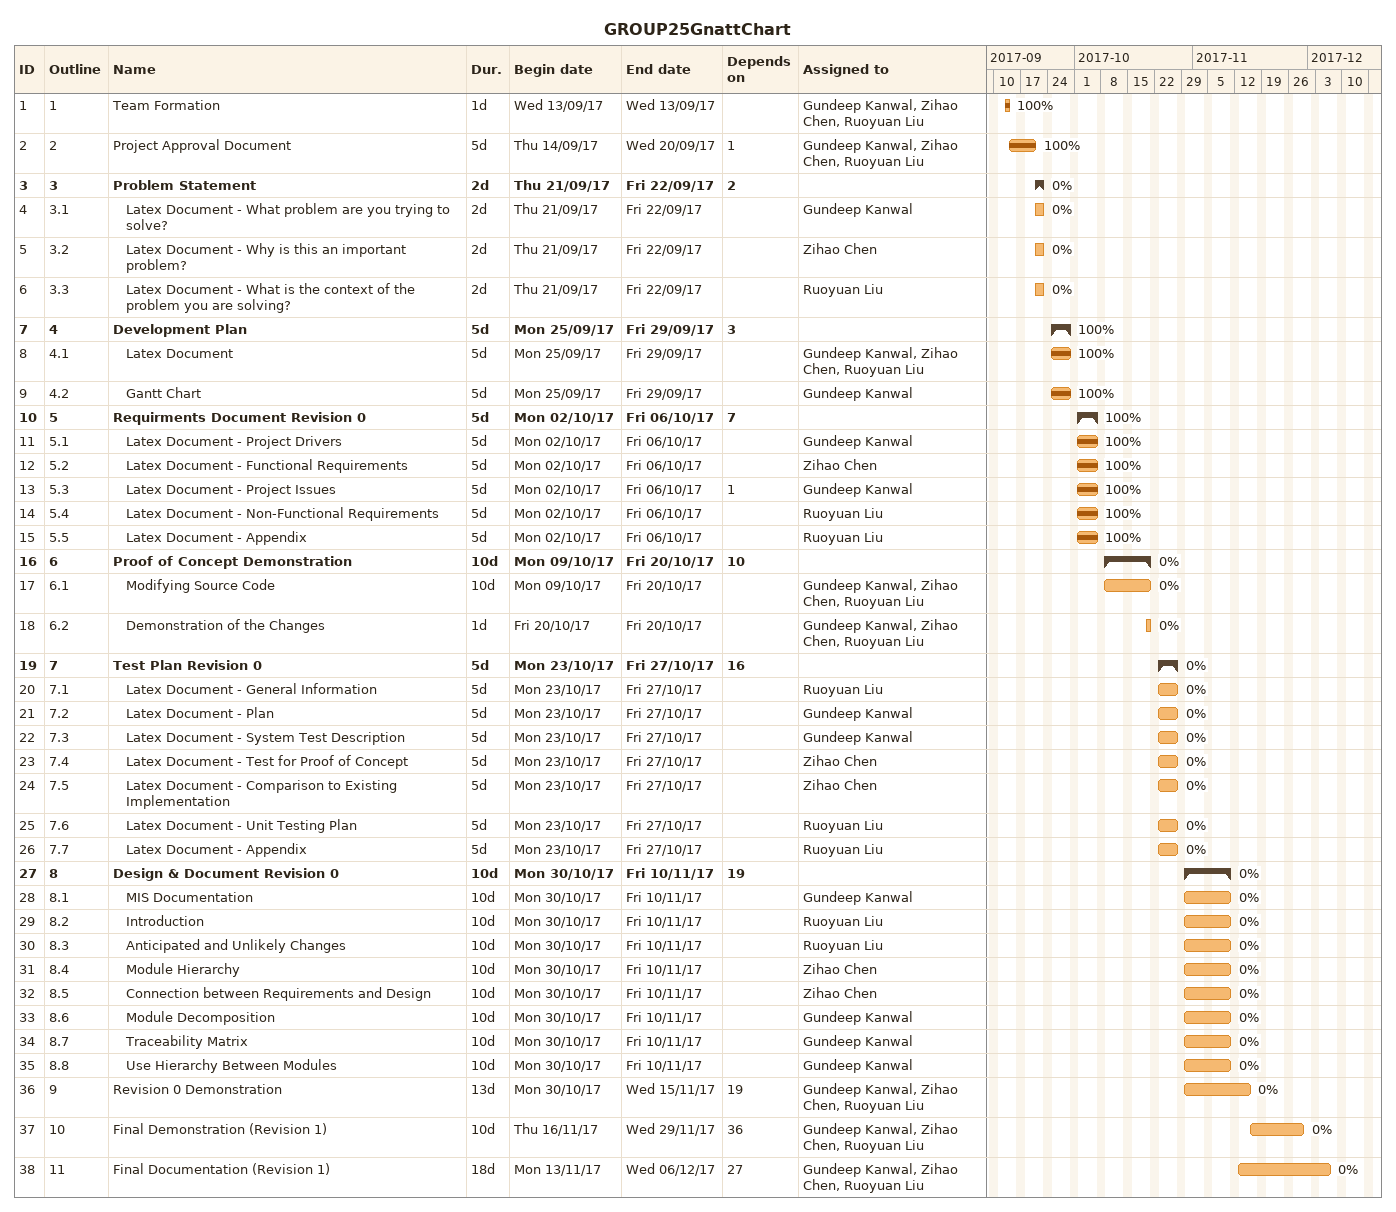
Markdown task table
GROUP25GnattChart

| ID | WBS | Task | Duration | Start | Finish | Predecessors | Resources | % complete |
|---|---|---|---|---|---|---|---|---|
| 1 | 1 | Team Formation | 1d | 2017-09-13 | 2017-09-13 |  | Gundeep Kanwal, Zihao Chen, Ruoyuan Liu | 100 |
| 2 | 2 | Project Approval Document | 5d | 2017-09-14 | 2017-09-20 | 1 | Gundeep Kanwal, Zihao Chen, Ruoyuan Liu | 100 |
| 3 | 3 | **Problem Statement** | 2d | 2017-09-21 | 2017-09-22 | 2 |  | 0 |
| 4 | 3.1 | Latex Document - What problem are you trying to solve? | 2d | 2017-09-21 | 2017-09-22 |  | Gundeep Kanwal | 0 |
| 5 | 3.2 | Latex Document - Why is this an important problem? | 2d | 2017-09-21 | 2017-09-22 |  | Zihao Chen | 0 |
| 6 | 3.3 | Latex Document - What is the context of the problem you are solving? | 2d | 2017-09-21 | 2017-09-22 |  | Ruoyuan Liu | 0 |
| 7 | 4 | **Development Plan** | 5d | 2017-09-25 | 2017-09-29 | 3 |  | 100 |
| 8 | 4.1 | Latex Document | 5d | 2017-09-25 | 2017-09-29 |  | Gundeep Kanwal, Zihao Chen, Ruoyuan Liu | 100 |
| 9 | 4.2 | Gantt Chart | 5d | 2017-09-25 | 2017-09-29 |  | Gundeep Kanwal | 100 |
| 10 | 5 | **Requirments Document Revision 0** | 5d | 2017-10-02 | 2017-10-06 | 7 |  | 100 |
| 11 | 5.1 | Latex Document - Project Drivers | 5d | 2017-10-02 | 2017-10-06 |  | Gundeep Kanwal | 100 |
| 12 | 5.2 | Latex Document - Functional Requirements | 5d | 2017-10-02 | 2017-10-06 |  | Zihao Chen | 100 |
| 13 | 5.3 | Latex Document - Project Issues | 5d | 2017-10-02 | 2017-10-06 | 1 | Gundeep Kanwal | 100 |
| 14 | 5.4 | Latex Document - Non-Functional Requirements | 5d | 2017-10-02 | 2017-10-06 |  | Ruoyuan Liu | 100 |
| 15 | 5.5 | Latex Document - Appendix | 5d | 2017-10-02 | 2017-10-06 |  | Ruoyuan Liu | 100 |
| 16 | 6 | **Proof of Concept Demonstration** | 10d | 2017-10-09 | 2017-10-20 | 10 |  | 0 |
| 17 | 6.1 | Modifying Source Code | 10d | 2017-10-09 | 2017-10-20 |  | Gundeep Kanwal, Zihao Chen, Ruoyuan Liu | 0 |
| 18 | 6.2 | Demonstration of the Changes | 1d | 2017-10-20 | 2017-10-20 |  | Gundeep Kanwal, Zihao Chen, Ruoyuan Liu | 0 |
| 19 | 7 | **Test Plan Revision 0** | 5d | 2017-10-23 | 2017-10-27 | 16 |  | 0 |
| 20 | 7.1 | Latex Document - General Information | 5d | 2017-10-23 | 2017-10-27 |  | Ruoyuan Liu | 0 |
| 21 | 7.2 | Latex Document - Plan | 5d | 2017-10-23 | 2017-10-27 |  | Gundeep Kanwal | 0 |
| 22 | 7.3 | Latex Document - System Test Description | 5d | 2017-10-23 | 2017-10-27 |  | Gundeep Kanwal | 0 |
| 23 | 7.4 | Latex Document - Test for Proof of Concept | 5d | 2017-10-23 | 2017-10-27 |  | Zihao Chen | 0 |
| 24 | 7.5 | Latex Document - Comparison to Existing Implementation | 5d | 2017-10-23 | 2017-10-27 |  | Zihao Chen | 0 |
| 25 | 7.6 | Latex Document - Unit Testing Plan | 5d | 2017-10-23 | 2017-10-27 |  | Ruoyuan Liu | 0 |
| 26 | 7.7 | Latex Document - Appendix | 5d | 2017-10-23 | 2017-10-27 |  | Ruoyuan Liu | 0 |
| 27 | 8 | **Design & Document Revision 0** | 10d | 2017-10-30 | 2017-11-10 | 19 |  | 0 |
| 28 | 8.1 | MIS Documentation | 10d | 2017-10-30 | 2017-11-10 |  | Gundeep Kanwal | 0 |
| 29 | 8.2 | Introduction | 10d | 2017-10-30 | 2017-11-10 |  | Ruoyuan Liu | 0 |
| 30 | 8.3 | Anticipated and Unlikely Changes | 10d | 2017-10-30 | 2017-11-10 |  | Ruoyuan Liu | 0 |
| 31 | 8.4 | Module Hierarchy | 10d | 2017-10-30 | 2017-11-10 |  | Zihao Chen | 0 |
| 32 | 8.5 | Connection between Requirements and Design | 10d | 2017-10-30 | 2017-11-10 |  | Zihao Chen | 0 |
| 33 | 8.6 | Module Decomposition | 10d | 2017-10-30 | 2017-11-10 |  | Gundeep Kanwal | 0 |
| 34 | 8.7 | Traceability Matrix | 10d | 2017-10-30 | 2017-11-10 |  | Gundeep Kanwal | 0 |
| 35 | 8.8 | Use Hierarchy Between Modules | 10d | 2017-10-30 | 2017-11-10 |  | Gundeep Kanwal | 0 |
| 36 | 9 | Revision 0 Demonstration | 13d | 2017-10-30 | 2017-11-15 | 19 | Gundeep Kanwal, Zihao Chen, Ruoyuan Liu | 0 |
| 37 | 10 | Final Demonstration (Revision 1) | 10d | 2017-11-16 | 2017-11-29 | 36 | Gundeep Kanwal, Zihao Chen, Ruoyuan Liu | 0 |
| 38 | 11 | Final Documentation (Revision 1) | 18d | 2017-11-13 | 2017-12-06 | 27 | Gundeep Kanwal, Zihao Chen, Ruoyuan Liu | 0 |
